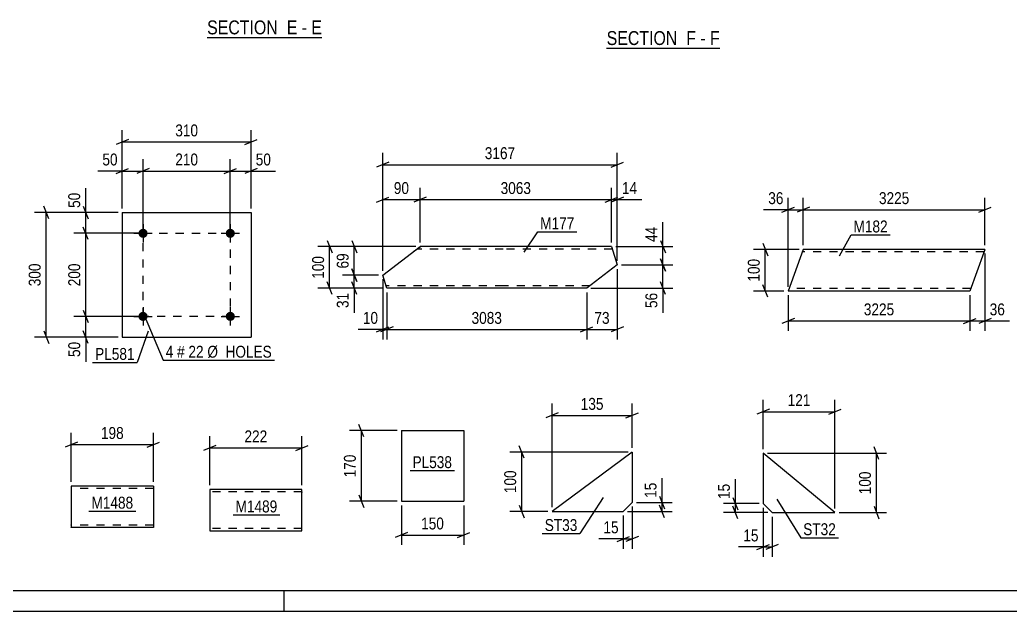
# Model space of a CAD drawing. Header units: millimetres. Extents: x 0 to 841, y 0 to 594.
# Drawn here: x 147.4 to 385.7, y 0 to 142.4 of the extents above; entities that cross this region are included whole.
import ezdxf

# ---------------------------------------------------------------- set-up
doc = ezdxf.new("R2010")
doc.units = ezdxf.units.MM
doc.linetypes.add('DXK_LINE_DOT2', pattern=[3.9198, 1.9599, -1.9599])
doc.styles.add('Arial Narrow', font='ARIALN.TTF', dxfattribs={"height": 0.2})

# ---------------------------------------------------------------- blocks, each defined once
blk = doc.blocks.new('Unknown-800831068-1133')
at = {"color": 5, "linetype": 'Continuous'}
for p, q in [((5, 5), (836, 5)), ((211, 0), (211, 5)), ((0, 0), (841, 0))]:
    blk.add_line(p, q, dxfattribs=at)
blk = doc.blocks.new('Unknown-800831068-15 - 12494')
at = {"color": 6, "linetype": 'Continuous'}
blk.add_line((192.47, 138.14), (220.12, 138.14), dxfattribs=at)
at = {"color": 0, "linetype": 'Continuous'}
blk.add_wipeout([(210.58, 138.89), (210.58, 142.39), (192.47, 142.39), (192.47, 138.89)], dxfattribs=at)
at = {"color": 7, "linetype": 'Continuous', "style": 'Arial Narrow'}
blk.add_text('SECTION ', height=3.34, dxfattribs=at).set_placement((192.47, 138.89))
at = {"color": 0, "linetype": 'Continuous'}
blk.add_wipeout([(214.19, 138.89), (214.19, 142.39), (211.63, 142.39), (211.63, 138.89)], dxfattribs=at)
at = {"color": 7, "linetype": 'Continuous', "style": 'Arial Narrow'}
blk.add_text('E', height=3.34, dxfattribs=at).set_placement((211.63, 138.89))
at = {"color": 0, "linetype": 'Continuous'}
blk.add_wipeout([(216.51, 138.89), (216.51, 142.39), (215.24, 142.39), (215.24, 138.89)], dxfattribs=at)
at = {"color": 7, "linetype": 'Continuous', "style": 'Arial Narrow'}
blk.add_text('-', height=3.34, dxfattribs=at).set_placement((215.24, 138.89))
at = {"color": 0, "linetype": 'Continuous'}
blk.add_wipeout([(220.12, 138.89), (220.12, 142.39), (217.56, 142.39), (217.56, 138.89)], dxfattribs=at)
at = {"color": 7, "linetype": 'Continuous', "style": 'Arial Narrow'}
blk.add_text('E', height=3.34, dxfattribs=at).set_placement((217.56, 138.89))
blk = doc.blocks.new('Unknown-800831068-17 - 2473')
at = {"color": 6, "linetype": 'Continuous'}
blk.add_line((288.63, 135.57), (315.85, 135.57), dxfattribs=at)
at = {"color": 0, "linetype": 'Continuous'}
blk.add_wipeout([(306.74, 136.32), (306.74, 139.82), (288.63, 139.82), (288.63, 136.32)], dxfattribs=at)
at = {"color": 7, "linetype": 'Continuous', "style": 'Arial Narrow'}
blk.add_text('SECTION ', height=3.34, dxfattribs=at).set_placement((288.63, 136.32))
at = {"color": 0, "linetype": 'Continuous'}
blk.add_wipeout([(310.13, 136.32), (310.13, 139.82), (307.79, 139.82), (307.79, 136.32)], dxfattribs=at)
at = {"color": 7, "linetype": 'Continuous', "style": 'Arial Narrow'}
blk.add_text('F', height=3.34, dxfattribs=at).set_placement((307.79, 136.32))
at = {"color": 0, "linetype": 'Continuous'}
blk.add_wipeout([(312.45, 136.32), (312.45, 139.82), (311.18, 139.82), (311.18, 136.32)], dxfattribs=at)
at = {"color": 7, "linetype": 'Continuous', "style": 'Arial Narrow'}
blk.add_text('-', height=3.34, dxfattribs=at).set_placement((311.18, 136.32))
at = {"color": 0, "linetype": 'Continuous'}
blk.add_wipeout([(315.85, 136.32), (315.85, 139.82), (313.5, 139.82), (313.5, 136.32)], dxfattribs=at)
at = {"color": 7, "linetype": 'Continuous', "style": 'Arial Narrow'}
blk.add_text('F', height=3.34, dxfattribs=at).set_placement((313.5, 136.32))
blk = doc.blocks.new('Part-800831068-2279 - 2265')
at = {"color": 2, "linetype": 'Continuous'}
for p, q in [((239.22, 43.48), (239.22, 26.48)), ((239.22, 43.48), (254.22, 43.48)), ((254.22, 43.48), (254.22, 26.48)), ((239.22, 26.48), (254.22, 26.48))]:
    blk.add_line(p, q, dxfattribs=at)
blk = doc.blocks.new('Part-800831068-1991 - 1975')
at = {"color": 2, "linetype": 'Continuous'}
for p, q in [((326.3, 38.04), (326.3, 25.9)), ((343.57, 23.75), (326.3, 38.04)), ((326.3, 25.9), (328.44, 23.75)), ((328.44, 23.75), (343.57, 23.75))]:
    blk.add_line(p, q, dxfattribs=at)
blk = doc.blocks.new('Part-800831068-1916 - 1900')
at = {"color": 2, "linetype": 'Continuous'}
for p, q in [((294.78, 38.31), (275.49, 24.02)), ((294.78, 38.31), (294.78, 26.17)), ((275.49, 24.02), (292.63, 24.02)), ((294.78, 26.17), (292.63, 24.02))]:
    blk.add_line(p, q, dxfattribs=at)
blk = doc.blocks.new('Part-800831068-4655 - 4649')
at = {"color": 2, "linetype": 'Continuous'}
for p, q in [((335.94, 87.09), (332.3, 77.09)), ((355.94, 87.09), (335.94, 87.09)), ((379.68, 87.09), (356.04, 87.09)), ((379.41, 86.35), (376.04, 77.09)), ((379.65, 87), (379.41, 86.35)), ((379.68, 87.09), (379.65, 87)), ((355.94, 77.09), (332.3, 77.09)), ((376.04, 77.09), (356.04, 77.09))]:
    blk.add_line(p, q, dxfattribs=at)
at = {"color": 7, "linetype": 'DXK_LINE_DOT2'}
for p, q in [((355.94, 86.49), (335.72, 86.49)), ((379.46, 86.49), (356.04, 86.49)), ((379.41, 86.35), (379.55, 86.74)), ((379.68, 87.09), (379.68, 87.09)), ((355.94, 77.69), (332.52, 77.69)), ((376.26, 77.69), (356.04, 77.69))]:
    blk.add_line(p, q, dxfattribs=at)
blk = doc.blocks.new('Part-800831068-4733 - 4727')
at = {"color": 2, "linetype": 'Continuous'}
for p, q in [((234.74, 80.92), (243.73, 87.77)), ((263.73, 87.77), (243.73, 87.77)), ((289.8, 87.77), (263.83, 87.77)), ((289.8, 87.77), (291.18, 83.37)), ((291.18, 83.37), (283.83, 77.77)), ((235.72, 77.77), (234.74, 80.92)), ((263.73, 77.77), (235.72, 77.77)), ((283.83, 77.77), (263.83, 77.77))]:
    blk.add_line(p, q, dxfattribs=at)
at = {"color": 7, "linetype": 'DXK_LINE_DOT2'}
for p, q in [((242.16, 86.57), (243.73, 87.77)), ((242.16, 86.57), (242.16, 86.57)), ((263.73, 87.17), (242.94, 87.17)), ((289.99, 87.17), (263.83, 87.17)), ((235.52, 78.42), (235.49, 78.51)), ((263.73, 78.37), (235.53, 78.37)), ((284.62, 78.37), (263.83, 78.37))]:
    blk.add_line(p, q, dxfattribs=at)
blk = doc.blocks.new('Part-800831068-9926 - 9925')
at = {"color": 2, "linetype": 'Continuous'}
for p, q in [((179.55, 30.12), (159.78, 30.12)), ((159.78, 30.12), (159.78, 20.22)), ((179.55, 30.12), (179.55, 20.12)), ((159.78, 20.12), (159.78, 20.22)), ((179.55, 20.12), (159.78, 20.12))]:
    blk.add_line(p, q, dxfattribs=at)
at = {"color": 7, "linetype": 'DXK_LINE_DOT2'}
for p, q in [((179.55, 29.52), (159.78, 29.52)), ((179.55, 30.03), (179.55, 30.12)), ((159.78, 20.72), (159.78, 20.77)), ((179.55, 20.72), (159.78, 20.72)), ((179.55, 20.72), (179.55, 20.77))]:
    blk.add_line(p, q, dxfattribs=at)
blk = doc.blocks.new('Part-800831068-9963 - 9962')
at = {"color": 2, "linetype": 'Continuous'}
for p, q in [((172.05, 95.98), (172.05, 65.98)), ((172.05, 95.98), (203.05, 95.98)), ((203.05, 95.98), (203.05, 65.98)), ((172.05, 65.98), (203.05, 65.98))]:
    blk.add_line(p, q, dxfattribs=at)
blk = doc.blocks.new('Bolt-800831068-9964 - 9962')
at = {"linetype": 'Continuous'}
for points in [[(178.15, 70.98, -1), (175.95, 70.98, -1)], [(199.15, 70.98, -1), (196.95, 70.98, -1)]]:
    blk.add_hatch(color=1, dxfattribs=at).paths.add_polyline_path(points)
at = {"color": 1, "linetype": 'Continuous'}
for p, q in [((177.05, 73.18), (177.05, 68.78)), ((198.05, 73.18), (198.05, 68.78)), ((174.85, 70.98), (179.25, 70.98)), ((195.85, 70.98), (200.25, 70.98))]:
    blk.add_line(p, q, dxfattribs=at)
blk = doc.blocks.new('Bolt-800831068-9965 - 9962')
at = {"linetype": 'Continuous'}
for points in [[(178.15, 90.98, -1), (175.95, 90.98, -1)], [(199.15, 90.98, -1), (196.95, 90.98, -1)]]:
    blk.add_hatch(color=1, dxfattribs=at).paths.add_polyline_path(points)
at = {"color": 1, "linetype": 'Continuous'}
for p, q in [((177.05, 93.18), (177.05, 88.78)), ((198.05, 93.18), (198.05, 88.78)), ((174.85, 90.98), (179.25, 90.98)), ((195.85, 90.98), (200.25, 90.98))]:
    blk.add_line(p, q, dxfattribs=at)
blk = doc.blocks.new('Part-800831068-10183 - 10182')
at = {"color": 2, "linetype": 'Continuous'}
for p, q in [((215.29, 29.31), (193.11, 29.31)), ((193.11, 29.31), (193.11, 19.4)), ((215.29, 20.51), (215.29, 29.31)), ((193.11, 19.4), (193.11, 19.31)), ((193.11, 19.31), (215.29, 19.31)), ((215.29, 19.31), (215.29, 20.51))]:
    blk.add_line(p, q, dxfattribs=at)
at = {"color": 7, "linetype": 'DXK_LINE_DOT2'}
for p, q in [((215.29, 28.71), (193.11, 28.71)), ((215.29, 28.71), (215.29, 28.66)), ((215.29, 28.66), (215.29, 28.71)), ((215.29, 28.57), (215.29, 28.66)), ((215.29, 28.66), (215.29, 28.57)), ((193.11, 19.91), (193.11, 19.95)), ((215.29, 19.91), (193.11, 19.91)), ((215.29, 19.95), (215.29, 20.28)), ((215.29, 19.91), (215.29, 19.95))]:
    blk.add_line(p, q, dxfattribs=at)
blk = doc.blocks.new('Rectangle-800831068-13158 - 9962')
at = {"color": 1, "linetype": 'DXK_LINE_DOT2'}
blk.add_lwpolyline([(177.05, 90.98), (198.05, 90.98), (198.05, 70.98), (177.05, 70.98), (177.05, 90.98)], close=True, dxfattribs=at)
blk = doc.blocks.new('StraightDimension-800831068-2281 - 2265')
at = {"color": 7, "linetype": 'Continuous'}
for p, q in [((238.22, 43.48), (226.76, 43.48)), ((230.21, 41.98), (229.01, 44.98)), ((229.61, 26.48), (229.61, 43.48)), ((238.22, 26.48), (226.76, 26.48)), ((229.01, 27.98), (230.21, 24.98))]:
    blk.add_line(p, q, dxfattribs=at)
at = {"color": 0}
blk.add_wipeout([(228.86, 38.32), (224.66, 38.32), (224.66, 31.63), (228.86, 31.63)], dxfattribs=at)
at = {"color": 3, "style": 'Arial Narrow'}
blk.add_text('170', height=2.863, rotation=90.0002, dxfattribs=at).set_placement((228.26, 32.23))
blk = doc.blocks.new('StraightDimension-800831068-2292 - 2265')
at = {"color": 7, "linetype": 'Continuous'}
for p, q in [((239.22, 25.48), (239.22, 15.94)), ((254.22, 25.48), (254.22, 15.94)), ((240.72, 18.94), (237.72, 17.74)), ((239.22, 18.34), (254.22, 18.34)), ((252.72, 17.74), (255.72, 18.94))]:
    blk.add_line(p, q, dxfattribs=at)
at = {"color": 0}
blk.add_wipeout([(250.06, 19.09), (250.06, 23.29), (243.38, 23.29), (243.38, 19.09)], dxfattribs=at)
at = {"color": 3, "style": 'Arial Narrow'}
blk.add_text('150', height=2.863, dxfattribs=at).set_placement((243.98, 19.69))
blk = doc.blocks.new('StraightDimension-800831068-1993 - 1975')
at = {"color": 7, "linetype": 'Continuous'}
for p, q in [((326.3, 24.9), (326.3, 13.06)), ((328.44, 22.75), (328.44, 13.06)), ((324.8, 14.86), (327.8, 16.06)), ((326.3, 15.46), (328.44, 15.46)), ((329.94, 16.06), (326.94, 14.86))]:
    blk.add_line(p, q, dxfattribs=at)
at = {"color": 0}
blk.add_wipeout([(325.77, 16.21), (325.77, 20.41), (320.92, 20.41), (320.92, 16.21)], dxfattribs=at)
at = {"color": 7, "linetype": 'Continuous'}
blk.add_line((326.3, 15.46), (320.39, 15.46), dxfattribs=at)
blk.add_line((326.3, 15.46), (320.39, 15.46), dxfattribs=at)
at = {"color": 3, "style": 'Arial Narrow'}
blk.add_text('15', height=2.863, dxfattribs=at).set_placement((321.52, 16.81))
blk = doc.blocks.new('StraightDimension-800831068-2015 - 1975')
at = {"color": 7, "linetype": 'Continuous'}
for p, q in [((319.02, 27.4), (320.22, 24.4)), ((325.3, 25.9), (316.77, 25.9)), ((320.22, 22.25), (319.02, 25.25)), ((319.62, 23.75), (319.62, 25.9)), ((327.44, 23.75), (316.77, 23.75))]:
    blk.add_line(p, q, dxfattribs=at)
at = {"color": 0}
blk.add_wipeout([(318.87, 31.28), (314.67, 31.28), (314.67, 26.42), (318.87, 26.42)], dxfattribs=at)
at = {"color": 7, "linetype": 'Continuous'}
blk.add_line((319.62, 25.9), (319.62, 31.8), dxfattribs=at)
blk.add_line((319.62, 25.9), (319.62, 31.8), dxfattribs=at)
at = {"color": 3, "style": 'Arial Narrow'}
blk.add_text('15', height=2.863, rotation=90.0002, dxfattribs=at).set_placement((318.27, 27.02))
blk = doc.blocks.new('StraightDimension-800831068-2005 - 1975')
at = {"color": 7, "linetype": 'Continuous'}
for p, q in [((326.3, 39.04), (326.3, 50.89)), ((343.57, 24.75), (343.57, 50.89)), ((327.8, 48.64), (324.8, 47.44)), ((326.3, 48.04), (343.57, 48.04)), ((342.07, 47.44), (345.07, 48.64))]:
    blk.add_line(p, q, dxfattribs=at)
at = {"color": 0}
blk.add_wipeout([(338.27, 48.79), (338.27, 52.99), (331.59, 52.99), (331.59, 48.79)], dxfattribs=at)
at = {"color": 3, "style": 'Arial Narrow'}
blk.add_text('121', height=2.863, dxfattribs=at).set_placement((332.19, 49.39))
blk = doc.blocks.new('StraightDimension-800831068-2026 - 1975')
at = {"color": 7, "linetype": 'Continuous'}
for p, q in [((354.17, 36.54), (352.97, 39.54)), ((327.3, 38.04), (355.97, 38.04)), ((353.57, 23.75), (353.57, 38.04)), ((352.97, 25.25), (354.17, 22.25)), ((344.57, 23.75), (355.97, 23.75))]:
    blk.add_line(p, q, dxfattribs=at)
at = {"color": 0}
blk.add_wipeout([(352.82, 34.24), (348.62, 34.24), (348.62, 27.55), (352.82, 27.55)], dxfattribs=at)
at = {"color": 3, "style": 'Arial Narrow'}
blk.add_text('100', height=2.863, rotation=90.0002, dxfattribs=at).set_placement((352.22, 28.15))
blk = doc.blocks.new('StraightDimension-800831068-1918 - 1900')
at = {"color": 7, "linetype": 'Continuous'}
for p, q in [((301.37, 27.67), (302.57, 24.67)), ((293.63, 24.02), (304.37, 24.02)), ((295.78, 26.17), (304.37, 26.17)), ((302.57, 22.52), (301.37, 25.52)), ((301.97, 24.02), (301.97, 26.17))]:
    blk.add_line(p, q, dxfattribs=at)
at = {"color": 0}
blk.add_wipeout([(301.22, 31.55), (297.02, 31.55), (297.02, 26.69), (301.22, 26.69)], dxfattribs=at)
at = {"color": 7, "linetype": 'Continuous'}
blk.add_line((301.97, 26.17), (301.97, 32.07), dxfattribs=at)
blk.add_line((301.97, 26.17), (301.97, 32.07), dxfattribs=at)
at = {"color": 3, "style": 'Arial Narrow'}
blk.add_text('15', height=2.863, rotation=90.0002, dxfattribs=at).set_placement((300.62, 27.29))
blk = doc.blocks.new('StraightDimension-800831068-1957 - 1900')
at = {"color": 7, "linetype": 'Continuous'}
for p, q in [((294.78, 25.17), (294.78, 15.01)), ((292.63, 23.02), (292.63, 15.01)), ((291.13, 16.81), (294.13, 18.01)), ((292.63, 17.41), (294.78, 17.41)), ((296.28, 18.01), (293.28, 16.81))]:
    blk.add_line(p, q, dxfattribs=at)
at = {"color": 0}
blk.add_wipeout([(292.11, 18.16), (292.11, 22.36), (287.25, 22.36), (287.25, 18.16)], dxfattribs=at)
at = {"color": 7, "linetype": 'Continuous'}
blk.add_line((292.63, 17.41), (286.73, 17.41), dxfattribs=at)
blk.add_line((292.63, 17.41), (286.73, 17.41), dxfattribs=at)
at = {"color": 3, "style": 'Arial Narrow'}
blk.add_text('15', height=2.863, dxfattribs=at).set_placement((287.85, 18.76))
blk = doc.blocks.new('StraightDimension-800831068-1933 - 1900')
at = {"color": 7, "linetype": 'Continuous'}
for p, q in [((293.78, 38.31), (265.35, 38.31)), ((268.8, 36.81), (267.6, 39.81)), ((268.2, 24.02), (268.2, 38.31)), ((274.49, 24.02), (265.35, 24.02)), ((267.6, 25.52), (268.8, 22.52))]:
    blk.add_line(p, q, dxfattribs=at)
at = {"color": 0}
blk.add_wipeout([(267.45, 34.51), (263.25, 34.51), (263.25, 27.82), (267.45, 27.82)], dxfattribs=at)
at = {"color": 3, "style": 'Arial Narrow'}
blk.add_text('100', height=2.863, rotation=90.0002, dxfattribs=at).set_placement((266.85, 28.42))
blk = doc.blocks.new('StraightDimension-800831068-1945 - 1900')
at = {"color": 7, "linetype": 'Continuous'}
for p, q in [((276.99, 47.73), (273.99, 46.53)), ((275.49, 25.02), (275.49, 49.98)), ((293.28, 46.53), (296.28, 47.73)), ((294.78, 39.31), (294.78, 49.98)), ((275.49, 47.13), (294.78, 47.13))]:
    blk.add_line(p, q, dxfattribs=at)
at = {"color": 0}
blk.add_wipeout([(288.47, 47.88), (288.47, 52.08), (281.79, 52.08), (281.79, 47.88)], dxfattribs=at)
at = {"color": 3, "style": 'Arial Narrow'}
blk.add_text('135', height=2.863, dxfattribs=at).set_placement((282.39, 48.48))
blk = doc.blocks.new('StraightDimension-800831068-4710 - 4649')
at = {"color": 7, "linetype": 'Continuous'}
for p, q in [((379.68, 86.09), (379.68, 67.49)), ((376.04, 76.09), (376.04, 67.49)), ((374.54, 69.29), (377.54, 70.49)), ((376.04, 69.89), (379.68, 69.89)), ((381.18, 70.49), (378.18, 69.29))]:
    blk.add_line(p, q, dxfattribs=at)
at = {"color": 0}
blk.add_wipeout([(385.06, 70.64), (385.06, 74.84), (380.21, 74.84), (380.21, 70.64)], dxfattribs=at)
at = {"color": 7, "linetype": 'Continuous'}
blk.add_line((379.68, 69.89), (385.59, 69.89), dxfattribs=at)
blk.add_line((379.68, 69.89), (385.59, 69.89), dxfattribs=at)
at = {"color": 3, "style": 'Arial Narrow'}
blk.add_text('36', height=2.863, dxfattribs=at).set_placement((380.81, 71.24))
blk = doc.blocks.new('StraightDimension-800831068-4698 - 4649')
at = {"color": 7, "linetype": 'Continuous'}
for p, q in [((332.3, 76.09), (332.3, 67.49)), ((376.04, 76.09), (376.04, 67.49)), ((333.8, 70.49), (330.8, 69.29)), ((332.3, 69.89), (376.04, 69.89)), ((374.54, 69.29), (377.54, 70.49))]:
    blk.add_line(p, q, dxfattribs=at)
at = {"color": 0}
blk.add_wipeout([(358.43, 70.64), (358.43, 74.84), (349.92, 74.84), (349.92, 70.64)], dxfattribs=at)
at = {"color": 3, "style": 'Arial Narrow'}
blk.add_text('3225', height=2.863, dxfattribs=at).set_placement((350.52, 71.24))
blk = doc.blocks.new('StraightDimension-800831068-4658 - 4649')
at = {"color": 7, "linetype": 'Continuous'}
for p, q in [((326.21, 88.59), (327.41, 85.59)), ((334.94, 87.09), (323.96, 87.09)), ((326.81, 77.09), (326.81, 87.09)), ((331.3, 77.09), (323.96, 77.09)), ((327.41, 75.59), (326.21, 78.59))]:
    blk.add_line(p, q, dxfattribs=at)
at = {"color": 0}
blk.add_wipeout([(326.06, 85.43), (321.86, 85.43), (321.86, 78.75), (326.06, 78.75)], dxfattribs=at)
at = {"color": 3, "style": 'Arial Narrow'}
blk.add_text('100', height=2.863, rotation=90.0002, dxfattribs=at).set_placement((325.46, 79.35))
blk = doc.blocks.new('StraightDimension-800831068-4673 - 4649')
at = {"color": 7, "linetype": 'Continuous'}
for p, q in [((335.94, 88.09), (335.94, 99.52)), ((379.68, 88.09), (379.68, 99.52)), ((337.44, 97.27), (334.44, 96.07)), ((335.94, 96.67), (379.68, 96.67)), ((378.18, 96.07), (381.18, 97.27))]:
    blk.add_line(p, q, dxfattribs=at)
at = {"color": 0}
blk.add_wipeout([(362.07, 97.42), (362.07, 101.62), (353.56, 101.62), (353.56, 97.42)], dxfattribs=at)
at = {"color": 3, "style": 'Arial Narrow'}
blk.add_text('3225', height=2.863, dxfattribs=at).set_placement((354.16, 98.02))
blk = doc.blocks.new('StraightDimension-800831068-4685 - 4649')
at = {"color": 7, "linetype": 'Continuous'}
for p, q in [((332.3, 78.09), (332.3, 99.52)), ((335.94, 88.09), (335.94, 99.52)), ((330.8, 96.07), (333.8, 97.27)), ((332.3, 96.67), (335.94, 96.67)), ((337.44, 97.27), (334.44, 96.07))]:
    blk.add_line(p, q, dxfattribs=at)
at = {"color": 0}
blk.add_wipeout([(331.78, 97.42), (331.78, 101.62), (326.92, 101.62), (326.92, 97.42)], dxfattribs=at)
at = {"color": 7, "linetype": 'Continuous'}
blk.add_line((332.3, 96.67), (326.4, 96.67), dxfattribs=at)
blk.add_line((332.3, 96.67), (326.4, 96.67), dxfattribs=at)
at = {"color": 3, "style": 'Arial Narrow'}
blk.add_text('36', height=2.863, dxfattribs=at).set_placement((327.52, 98.02))
blk = doc.blocks.new('StraightDimension-800831068-4842 - 4727')
at = {"color": 7, "linetype": 'Continuous'}
for p, q in [((227.28, 82.42), (228.48, 79.42)), ((233.74, 80.92), (225.03, 80.92)), ((228.48, 76.27), (227.28, 79.27)), ((227.88, 77.77), (227.88, 80.92)), ((234.72, 77.77), (225.03, 77.77))]:
    blk.add_line(p, q, dxfattribs=at)
at = {"color": 0}
blk.add_wipeout([(227.13, 77.25), (222.93, 77.25), (222.93, 72.39), (227.13, 72.39)], dxfattribs=at)
at = {"color": 7, "linetype": 'Continuous'}
blk.add_line((227.88, 77.77), (227.88, 71.86), dxfattribs=at)
blk.add_line((227.88, 77.77), (227.88, 71.86), dxfattribs=at)
at = {"color": 3, "style": 'Arial Narrow'}
blk.add_text('31', height=2.863, rotation=90.0002, dxfattribs=at).set_placement((226.53, 72.99))
blk = doc.blocks.new('StraightDimension-800831068-4818 - 4727')
at = {"color": 7, "linetype": 'Continuous'}
for p, q in [((227.28, 89.27), (228.48, 86.27)), ((242.73, 87.77), (225.03, 87.77)), ((227.88, 80.92), (227.88, 87.77)), ((228.48, 79.42), (227.28, 82.42)), ((233.74, 80.92), (225.03, 80.92))]:
    blk.add_line(p, q, dxfattribs=at)
at = {"color": 0}
blk.add_wipeout([(227.13, 86.77), (222.93, 86.77), (222.93, 81.91), (227.13, 81.91)], dxfattribs=at)
at = {"color": 3, "style": 'Arial Narrow'}
blk.add_text('69', height=2.863, rotation=90.0002, dxfattribs=at).set_placement((226.53, 82.51))
blk = doc.blocks.new('StraightDimension-800831068-4793 - 4727')
at = {"color": 7, "linetype": 'Continuous'}
for p, q in [((301.57, 89.27), (302.77, 86.27)), ((290.8, 87.77), (304.57, 87.77)), ((302.17, 83.37), (302.17, 87.77)), ((302.77, 81.87), (301.57, 84.87)), ((292.18, 83.37), (304.57, 83.37))]:
    blk.add_line(p, q, dxfattribs=at)
at = {"color": 0}
blk.add_wipeout([(301.42, 93.15), (297.22, 93.15), (297.22, 88.3), (301.42, 88.3)], dxfattribs=at)
at = {"color": 7, "linetype": 'Continuous'}
blk.add_line((302.17, 87.77), (302.17, 93.68), dxfattribs=at)
blk.add_line((302.17, 87.77), (302.17, 93.68), dxfattribs=at)
at = {"color": 3, "style": 'Arial Narrow'}
blk.add_text('44', height=2.863, rotation=90.0002, dxfattribs=at).set_placement((300.82, 88.9))
blk = doc.blocks.new('StraightDimension-800831068-4769 - 4727')
at = {"color": 7, "linetype": 'Continuous'}
for p, q in [((301.57, 84.87), (302.77, 81.87)), ((292.18, 83.37), (304.57, 83.37)), ((302.17, 77.77), (302.17, 83.37)), ((302.77, 76.27), (301.57, 79.27)), ((284.83, 77.77), (304.57, 77.77))]:
    blk.add_line(p, q, dxfattribs=at)
at = {"color": 0}
blk.add_wipeout([(301.42, 77.25), (297.22, 77.25), (297.22, 72.39), (301.42, 72.39)], dxfattribs=at)
at = {"color": 7, "linetype": 'Continuous'}
blk.add_line((302.17, 77.77), (302.17, 71.86), dxfattribs=at)
blk.add_line((302.17, 77.77), (302.17, 71.86), dxfattribs=at)
at = {"color": 3, "style": 'Arial Narrow'}
blk.add_text('56', height=2.863, rotation=90.0002, dxfattribs=at).set_placement((300.82, 72.99))
blk = doc.blocks.new('StraightDimension-800831068-4943 - 4727')
at = {"color": 7, "linetype": 'Continuous'}
for p, q in [((235.72, 76.77), (235.72, 65.43)), ((283.83, 76.77), (283.83, 65.43)), ((237.22, 68.43), (234.22, 67.23)), ((235.72, 67.83), (283.83, 67.83)), ((282.33, 67.23), (285.33, 68.43))]:
    blk.add_line(p, q, dxfattribs=at)
at = {"color": 0}
blk.add_wipeout([(264.03, 68.58), (264.03, 72.78), (255.52, 72.78), (255.52, 68.58)], dxfattribs=at)
at = {"color": 3, "style": 'Arial Narrow'}
blk.add_text('3083', height=2.863, dxfattribs=at).set_placement((256.12, 69.18))
blk = doc.blocks.new('StraightDimension-800831068-4736 - 4727')
at = {"color": 7, "linetype": 'Continuous'}
for p, q in [((221.36, 89.27), (222.56, 86.27)), ((242.73, 87.77), (219.11, 87.77)), ((221.96, 77.77), (221.96, 87.77)), ((222.56, 76.27), (221.36, 79.27)), ((234.72, 77.77), (219.11, 77.77))]:
    blk.add_line(p, q, dxfattribs=at)
at = {"color": 0}
blk.add_wipeout([(221.21, 86.11), (217.01, 86.11), (217.01, 79.43), (221.21, 79.43)], dxfattribs=at)
at = {"color": 3, "style": 'Arial Narrow'}
blk.add_text('100', height=2.863, rotation=90.0002, dxfattribs=at).set_placement((220.61, 80.03))
blk = doc.blocks.new('StraightDimension-800831068-4867 - 4727')
at = {"color": 7, "linetype": 'Continuous'}
for p, q in [((234.74, 81.92), (234.74, 101.95)), ((243.73, 88.77), (243.73, 101.95)), ((233.24, 98.5), (236.24, 99.7)), ((234.74, 99.1), (243.73, 99.1)), ((245.23, 99.7), (242.23, 98.5))]:
    blk.add_line(p, q, dxfattribs=at)
at = {"color": 0}
blk.add_wipeout([(241.66, 99.85), (241.66, 104.05), (236.81, 104.05), (236.81, 99.85)], dxfattribs=at)
at = {"color": 3, "style": 'Arial Narrow'}
blk.add_text('90', height=2.863, dxfattribs=at).set_placement((237.41, 100.45))
blk = doc.blocks.new('StraightDimension-800831068-4884 - 4727')
at = {"color": 7, "linetype": 'Continuous'}
for p, q in [((243.73, 88.77), (243.73, 101.95)), ((289.8, 88.77), (289.8, 101.95)), ((245.23, 99.7), (242.23, 98.5)), ((243.73, 99.1), (289.8, 99.1)), ((288.3, 98.5), (291.3, 99.7))]:
    blk.add_line(p, q, dxfattribs=at)
at = {"color": 0}
blk.add_wipeout([(271.02, 99.85), (271.02, 104.05), (262.51, 104.05), (262.51, 99.85)], dxfattribs=at)
at = {"color": 3, "style": 'Arial Narrow'}
blk.add_text('3063', height=2.863, dxfattribs=at).set_placement((263.11, 100.45))
blk = doc.blocks.new('StraightDimension-800831068-4908 - 4727')
at = {"color": 7, "linetype": 'Continuous'}
for p, q in [((289.8, 88.77), (289.8, 101.95)), ((291.18, 84.37), (291.18, 101.95)), ((288.3, 98.5), (291.3, 99.7)), ((292.68, 99.7), (289.68, 98.5)), ((289.8, 99.1), (291.18, 99.1))]:
    blk.add_line(p, q, dxfattribs=at)
at = {"color": 0}
blk.add_wipeout([(296.56, 99.85), (296.56, 104.05), (291.7, 104.05), (291.7, 99.85)], dxfattribs=at)
at = {"color": 7, "linetype": 'Continuous'}
blk.add_line((291.18, 99.1), (297.08, 99.1), dxfattribs=at)
blk.add_line((291.18, 99.1), (297.08, 99.1), dxfattribs=at)
at = {"color": 3, "style": 'Arial Narrow'}
blk.add_text('14', height=2.863, dxfattribs=at).set_placement((292.3, 100.45))
blk = doc.blocks.new('StraightDimension-800831068-4926 - 4727')
at = {"color": 7, "linetype": 'Continuous'}
for p, q in [((234.74, 79.92), (234.74, 65.43)), ((235.72, 76.77), (235.72, 65.43)), ((233.24, 67.23), (236.24, 68.43)), ((237.22, 68.43), (234.22, 67.23)), ((234.74, 67.83), (235.72, 67.83))]:
    blk.add_line(p, q, dxfattribs=at)
at = {"color": 0}
blk.add_wipeout([(234.21, 68.58), (234.21, 72.78), (229.36, 72.78), (229.36, 68.58)], dxfattribs=at)
at = {"color": 7, "linetype": 'Continuous'}
blk.add_line((234.74, 67.83), (228.83, 67.83), dxfattribs=at)
blk.add_line((234.74, 67.83), (228.83, 67.83), dxfattribs=at)
at = {"color": 3, "style": 'Arial Narrow'}
blk.add_text('10', height=2.863, dxfattribs=at).set_placement((229.96, 69.18))
blk = doc.blocks.new('StraightDimension-800831068-4967 - 4727')
at = {"color": 7, "linetype": 'Continuous'}
for p, q in [((291.18, 82.37), (291.18, 65.43)), ((283.83, 76.77), (283.83, 65.43)), ((282.33, 67.23), (285.33, 68.43)), ((283.83, 67.83), (291.18, 67.83)), ((292.68, 68.43), (289.68, 67.23))]:
    blk.add_line(p, q, dxfattribs=at)
at = {"color": 0}
blk.add_wipeout([(289.93, 68.58), (289.93, 72.78), (285.08, 72.78), (285.08, 68.58)], dxfattribs=at)
at = {"color": 3, "style": 'Arial Narrow'}
blk.add_text('73', height=2.863, dxfattribs=at).set_placement((285.68, 69.18))
blk = doc.blocks.new('StraightDimension-800831068-4985 - 4727')
at = {"color": 7, "linetype": 'Continuous'}
for p, q in [((234.74, 81.92), (234.74, 110.35)), ((291.18, 84.37), (291.18, 110.35)), ((236.24, 108.1), (233.24, 106.9)), ((234.74, 107.5), (291.18, 107.5)), ((289.68, 106.9), (292.68, 108.1))]:
    blk.add_line(p, q, dxfattribs=at)
at = {"color": 0}
blk.add_wipeout([(267.21, 108.25), (267.21, 112.45), (258.7, 112.45), (258.7, 108.25)], dxfattribs=at)
at = {"color": 3, "style": 'Arial Narrow'}
blk.add_text('3167', height=2.863, dxfattribs=at).set_placement((259.3, 108.85))
blk = doc.blocks.new('StraightDimension-800831068-9928 - 9925')
at = {"color": 7, "linetype": 'Continuous'}
for p, q in [((159.78, 31.12), (159.78, 42.97)), ((179.55, 31.12), (179.55, 42.97)), ((161.28, 40.72), (158.28, 39.52)), ((178.05, 39.52), (181.05, 40.72)), ((159.78, 40.12), (179.55, 40.12))]:
    blk.add_line(p, q, dxfattribs=at)
at = {"color": 0}
blk.add_wipeout([(173.01, 40.87), (173.01, 45.07), (166.32, 45.07), (166.32, 40.87)], dxfattribs=at)
at = {"color": 3, "style": 'Arial Narrow'}
blk.add_text('198', height=2.863, dxfattribs=at).set_placement((166.92, 41.47))
blk = doc.blocks.new('StraightDimension-800831068-9968 - 9962')
at = {"color": 7, "linetype": 'Continuous'}
for p, q in [((176.05, 90.98), (160.42, 90.98)), ((163.87, 89.48), (162.67, 92.48)), ((163.27, 70.98), (163.27, 90.98)), ((162.67, 72.48), (163.87, 69.48)), ((176.05, 70.98), (160.42, 70.98))]:
    blk.add_line(p, q, dxfattribs=at)
at = {"color": 0}
blk.add_wipeout([(162.52, 84.32), (158.32, 84.32), (158.32, 77.64), (162.52, 77.64)], dxfattribs=at)
at = {"color": 3, "style": 'Arial Narrow'}
blk.add_text('200', height=2.863, rotation=90.0002, dxfattribs=at).set_placement((161.92, 78.24))
blk = doc.blocks.new('StraightDimension-800831068-9967 - 9962')
at = {"color": 7, "linetype": 'Continuous'}
for p, q in [((171.05, 95.98), (160.42, 95.98)), ((162.67, 97.48), (163.87, 94.48)), ((163.27, 90.98), (163.27, 95.98)), ((176.05, 90.98), (160.42, 90.98)), ((163.87, 89.48), (162.67, 92.48))]:
    blk.add_line(p, q, dxfattribs=at)
at = {"color": 0}
blk.add_wipeout([(162.52, 101.36), (158.32, 101.36), (158.32, 96.5), (162.52, 96.5)], dxfattribs=at)
at = {"color": 7, "linetype": 'Continuous'}
blk.add_line((163.27, 95.98), (163.27, 101.88), dxfattribs=at)
blk.add_line((163.27, 95.98), (163.27, 101.88), dxfattribs=at)
at = {"color": 3, "style": 'Arial Narrow'}
blk.add_text('50', height=2.863, rotation=90.0002, dxfattribs=at).set_placement((161.92, 97.1))
blk = doc.blocks.new('StraightDimension-800831068-9969 - 9962')
at = {"color": 7, "linetype": 'Continuous'}
for p, q in [((162.67, 72.48), (163.87, 69.48)), ((176.05, 70.98), (160.42, 70.98)), ((163.27, 65.98), (163.27, 70.98)), ((163.87, 64.48), (162.67, 67.48)), ((171.05, 65.98), (160.42, 65.98))]:
    blk.add_line(p, q, dxfattribs=at)
at = {"color": 0}
blk.add_wipeout([(162.52, 65.45), (158.32, 65.45), (158.32, 60.6), (162.52, 60.6)], dxfattribs=at)
at = {"color": 7, "linetype": 'Continuous'}
blk.add_line((163.27, 65.98), (163.27, 60.07), dxfattribs=at)
blk.add_line((163.27, 65.98), (163.27, 60.07), dxfattribs=at)
at = {"color": 3, "style": 'Arial Narrow'}
blk.add_text('50', height=2.863, rotation=90.0002, dxfattribs=at).set_placement((161.92, 61.2))
blk = doc.blocks.new('StraightDimension-800831068-9979 - 9962')
at = {"color": 7, "linetype": 'Continuous'}
for p, q in [((171.05, 95.98), (150.9, 95.98)), ((154.35, 94.48), (153.15, 97.48)), ((153.75, 65.98), (153.75, 95.98)), ((153.15, 67.48), (154.35, 64.48)), ((171.05, 65.98), (150.9, 65.98))]:
    blk.add_line(p, q, dxfattribs=at)
at = {"color": 0}
blk.add_wipeout([(153, 84.32), (148.8, 84.32), (148.8, 77.64), (153, 77.64)], dxfattribs=at)
at = {"color": 3, "style": 'Arial Narrow'}
blk.add_text('300', height=2.863, rotation=90.0002, dxfattribs=at).set_placement((152.4, 78.24))
blk = doc.blocks.new('StraightDimension-800831068-9999 - 9962')
at = {"color": 7, "linetype": 'Continuous'}
for p, q in [((172.05, 96.98), (172.05, 115.83)), ((203.05, 96.98), (203.05, 115.83)), ((173.55, 113.58), (170.55, 112.38)), ((172.05, 112.98), (203.05, 112.98)), ((201.55, 112.38), (204.55, 113.58))]:
    blk.add_line(p, q, dxfattribs=at)
at = {"color": 0}
blk.add_wipeout([(190.89, 113.73), (190.89, 117.93), (184.21, 117.93), (184.21, 113.73)], dxfattribs=at)
at = {"color": 3, "style": 'Arial Narrow'}
blk.add_text('310', height=2.863, dxfattribs=at).set_placement((184.81, 114.33))
blk = doc.blocks.new('StraightDimension-800831068-13116 - 9962')
at = {"color": 7, "linetype": 'Continuous'}
for p, q in [((198.05, 91.98), (198.05, 108.83)), ((203.05, 96.98), (203.05, 108.83)), ((196.55, 105.38), (199.55, 106.58)), ((198.05, 105.98), (203.05, 105.98)), ((204.55, 106.58), (201.55, 105.38))]:
    blk.add_line(p, q, dxfattribs=at)
at = {"color": 0}
blk.add_wipeout([(208.43, 106.73), (208.43, 110.93), (203.57, 110.93), (203.57, 106.73)], dxfattribs=at)
at = {"color": 7, "linetype": 'Continuous'}
blk.add_line((203.05, 105.98), (208.95, 105.98), dxfattribs=at)
blk.add_line((203.05, 105.98), (208.95, 105.98), dxfattribs=at)
at = {"color": 3, "style": 'Arial Narrow'}
blk.add_text('50', height=2.863, dxfattribs=at).set_placement((204.17, 107.33))
blk = doc.blocks.new('StraightDimension-800831068-13117 - 9962')
at = {"color": 7, "linetype": 'Continuous'}
for p, q in [((177.05, 91.98), (177.05, 108.83)), ((198.05, 91.98), (198.05, 108.83)), ((178.55, 106.58), (175.55, 105.38)), ((177.05, 105.98), (198.05, 105.98)), ((196.55, 105.38), (199.55, 106.58))]:
    blk.add_line(p, q, dxfattribs=at)
at = {"color": 0}
blk.add_wipeout([(190.89, 106.73), (190.89, 110.93), (184.21, 110.93), (184.21, 106.73)], dxfattribs=at)
at = {"color": 3, "style": 'Arial Narrow'}
blk.add_text('210', height=2.863, dxfattribs=at).set_placement((184.81, 107.33))
blk = doc.blocks.new('StraightDimension-800831068-13118 - 9962')
at = {"color": 7, "linetype": 'Continuous'}
for p, q in [((172.05, 96.98), (172.05, 108.83)), ((177.05, 91.98), (177.05, 108.83)), ((170.55, 105.38), (173.55, 106.58)), ((172.05, 105.98), (177.05, 105.98)), ((178.55, 106.58), (175.55, 105.38))]:
    blk.add_line(p, q, dxfattribs=at)
at = {"color": 0}
blk.add_wipeout([(171.52, 106.73), (171.52, 110.93), (166.67, 110.93), (166.67, 106.73)], dxfattribs=at)
at = {"color": 7, "linetype": 'Continuous'}
blk.add_line((172.05, 105.98), (166.14, 105.98), dxfattribs=at)
blk.add_line((172.05, 105.98), (166.14, 105.98), dxfattribs=at)
at = {"color": 3, "style": 'Arial Narrow'}
blk.add_text('50', height=2.863, dxfattribs=at).set_placement((167.27, 107.33))
blk = doc.blocks.new('StraightDimension-800831068-10185 - 10182')
at = {"color": 7, "linetype": 'Continuous'}
for p, q in [((193.11, 30.31), (193.11, 42.16)), ((215.29, 30.31), (215.29, 42.16)), ((194.61, 39.91), (191.61, 38.71)), ((193.11, 39.31), (215.29, 39.31)), ((213.79, 38.71), (216.79, 39.91))]:
    blk.add_line(p, q, dxfattribs=at)
at = {"color": 0}
blk.add_wipeout([(207.54, 40.06), (207.54, 44.26), (200.86, 44.26), (200.86, 40.06)], dxfattribs=at)
at = {"color": 3, "style": 'Arial Narrow'}
blk.add_text('222', height=2.863, dxfattribs=at).set_placement((201.46, 40.66))
blk = doc.blocks.new('Mark-800831068-2277 - 2265')
at = {"color": 0}
blk.add_wipeout([(251.41, 34.45), (251.41, 37.45), (241.91, 37.45), (241.91, 34.45)], dxfattribs=at)
blk.add_wipeout([(251.41, 34.45), (251.41, 37.45), (241.91, 37.45), (241.91, 34.45)], dxfattribs=at)
at = {"color": 30, "linetype": 'Continuous'}
blk.add_line((241.31, 33.85), (252.01, 33.85), dxfattribs=at)
at = {"color": 3, "style": 'Arial Narrow'}
blk.add_text('PL538', height=2.863, dxfattribs=at).set_placement((241.91, 34.45))
blk = doc.blocks.new('Mark-800831068-1987 - 1975')
at = {"color": 0}
blk.add_wipeout([(343.79, 18.3), (343.79, 21.3), (335.93, 21.3), (335.93, 18.3)], dxfattribs=at)
blk.add_wipeout([(343.79, 18.3), (343.79, 21.3), (335.93, 21.3), (335.93, 18.3)], dxfattribs=at)
at = {"color": 30, "linetype": 'Continuous'}
for p, q in [((329.57, 26.98), (335.33, 17.7)), ((335.33, 17.7), (344.39, 17.7))]:
    blk.add_line(p, q, dxfattribs=at)
at = {"color": 3, "style": 'Arial Narrow'}
blk.add_text('ST32', height=2.863, dxfattribs=at).set_placement((335.93, 18.3))
blk = doc.blocks.new('Mark-800831068-1912 - 1900')
at = {"color": 0}
blk.add_wipeout([(281.58, 19.31), (281.58, 22.31), (273.73, 22.31), (273.73, 19.31)], dxfattribs=at)
blk.add_wipeout([(281.58, 19.31), (281.58, 22.31), (273.73, 22.31), (273.73, 19.31)], dxfattribs=at)
at = {"color": 30, "linetype": 'Continuous'}
for p in [(287.81, 27.37), (273.13, 18.71)]:
    blk.add_line(p, (282.18, 18.71), dxfattribs=at)
at = {"color": 3, "style": 'Arial Narrow'}
blk.add_text('ST33', height=2.863, dxfattribs=at).set_placement((273.73, 19.31))
blk = doc.blocks.new('Mark-800831068-4651 - 4649')
at = {"color": 0}
blk.add_wipeout([(356.27, 91.2), (356.27, 94.2), (348.04, 94.2), (348.04, 91.2)], dxfattribs=at)
blk.add_wipeout([(356.27, 91.2), (356.27, 94.2), (348.04, 94.2), (348.04, 91.2)], dxfattribs=at)
at = {"color": 30, "linetype": 'Continuous'}
for p, q in [((344.7, 85.6), (347.44, 90.6)), ((347.44, 90.6), (356.87, 90.6))]:
    blk.add_line(p, q, dxfattribs=at)
at = {"color": 3, "style": 'Arial Narrow'}
blk.add_text('M182', height=2.863, dxfattribs=at).set_placement((348.04, 91.2))
blk = doc.blocks.new('Mark-800831068-4729 - 4727')
at = {"color": 0}
blk.add_wipeout([(280.86, 91.96), (280.86, 94.96), (272.64, 94.96), (272.64, 91.96)], dxfattribs=at)
blk.add_wipeout([(280.86, 91.96), (280.86, 94.96), (272.64, 94.96), (272.64, 91.96)], dxfattribs=at)
at = {"color": 30, "linetype": 'Continuous'}
for p, q in [((268.81, 86.44), (272.04, 91.36)), ((272.04, 91.36), (281.46, 91.36))]:
    blk.add_line(p, q, dxfattribs=at)
at = {"color": 3, "style": 'Arial Narrow'}
blk.add_text('M177', height=2.863, dxfattribs=at).set_placement((272.64, 91.96))
blk = doc.blocks.new('Mark-800831068-9931 - 9925')
at = {"color": 0}
blk.add_wipeout([(174.69, 24.69), (174.69, 27.69), (164.64, 27.69), (164.64, 24.69)], dxfattribs=at)
blk.add_wipeout([(174.69, 24.69), (174.69, 27.69), (164.64, 27.69), (164.64, 24.69)], dxfattribs=at)
at = {"color": 30, "linetype": 'Continuous'}
blk.add_line((164.04, 24.09), (175.29, 24.09), dxfattribs=at)
at = {"color": 3, "style": 'Arial Narrow'}
blk.add_text('M1488', height=2.863, dxfattribs=at).set_placement((164.64, 24.69))
blk = doc.blocks.new('Mark-800831068-10004 - 9962')
at = {"color": 0}
blk.add_wipeout([(175.02, 60.51), (175.02, 63.51), (165.52, 63.51), (165.52, 60.51)], dxfattribs=at)
blk.add_wipeout([(175.02, 60.51), (175.02, 63.51), (165.52, 63.51), (165.52, 60.51)], dxfattribs=at)
at = {"color": 30, "linetype": 'Continuous'}
for p in [(178.31, 67.42), (164.92, 59.91)]:
    blk.add_line(p, (175.62, 59.91), dxfattribs=at)
at = {"color": 3, "style": 'Arial Narrow'}
blk.add_text('PL581', height=2.863, dxfattribs=at).set_placement((165.52, 60.51))
blk = doc.blocks.new('MarkSet-800831068-13024 - 9962')
at = {"color": 0}
blk.add_wipeout([(184.34, 61.04), (184.34, 64.04), (182.52, 64.04), (182.52, 61.04)], dxfattribs=at)
blk.add_wipeout([(184.34, 61.04), (184.34, 64.04), (182.52, 64.04), (182.52, 61.04)], dxfattribs=at)
at = {"color": 7, "linetype": 'Continuous'}
blk.add_line((177.33, 71.26), (181.92, 60.44), dxfattribs=at)
at = {"color": 0}
blk.add_wipeout([(187.07, 61.04), (187.07, 64.04), (185.24, 64.04), (185.24, 61.04)], dxfattribs=at)
blk.add_wipeout([(187.07, 61.04), (187.07, 64.04), (185.24, 64.04), (185.24, 61.04)], dxfattribs=at)
at = {"color": 3, "style": 'Arial Narrow'}
blk.add_text('4', height=2.86, dxfattribs=at).set_placement((182.52, 61.04))
at = {"color": 0}
blk.add_wipeout([(191.63, 61.04), (191.63, 64.04), (187.97, 64.04), (187.97, 61.04)], dxfattribs=at)
blk.add_wipeout([(191.63, 61.04), (191.63, 64.04), (187.97, 64.04), (187.97, 61.04)], dxfattribs=at)
at = {"color": 3, "style": 'Arial Narrow'}
blk.add_text('#', height=2.86, dxfattribs=at).set_placement((185.24, 61.04))
at = {"color": 0}
blk.add_wipeout([(208.06, 61.04), (208.06, 64.04), (192.53, 64.04), (192.53, 61.04)], dxfattribs=at)
blk.add_wipeout([(208.06, 61.04), (208.06, 64.04), (192.53, 64.04), (192.53, 61.04)], dxfattribs=at)
at = {"color": 7, "linetype": 'Continuous'}
blk.add_line((181.92, 60.44), (208.66, 60.44), dxfattribs=at)
at = {"color": 3, "style": 'Arial Narrow'}
for s, p in [('22', (187.97, 61.04)), ('Ø  HOLES', (192.53, 61.04))]:
    blk.add_text(s, height=2.863, dxfattribs=at).set_placement(p)
blk = doc.blocks.new('Mark-800831068-10188 - 10182')
at = {"color": 0}
blk.add_wipeout([(209.38, 23.79), (209.38, 26.79), (199.32, 26.79), (199.32, 23.79)], dxfattribs=at)
blk.add_wipeout([(209.38, 23.79), (209.38, 26.79), (199.32, 26.79), (199.32, 23.79)], dxfattribs=at)
at = {"color": 30, "linetype": 'Continuous'}
blk.add_line((198.72, 23.19), (209.98, 23.19), dxfattribs=at)
at = {"color": 3, "style": 'Arial Narrow'}
blk.add_text('M1489', height=2.863, dxfattribs=at).set_placement((199.32, 23.79))

msp = doc.modelspace()

# ---------------------------------------------------------------- block references
for name in ['Unknown-800831068-1133', 'Part-800831068-9963 - 9962', 'Bolt-800831068-9965 - 9962', 'Rectangle-800831068-13158 - 9962', 'Part-800831068-4733 - 4727', 'Part-800831068-4655 - 4649', 'Bolt-800831068-9964 - 9962', 'Part-800831068-2279 - 2265', 'Part-800831068-1916 - 1900', 'Part-800831068-1991 - 1975', 'Part-800831068-9926 - 9925', 'Part-800831068-10183 - 10182']:
    msp.add_blockref(name, (0, 0))

# ---------------------------------------------------------------- next in the draw order: block references
for name in ['Unknown-800831068-15 - 12494', 'Unknown-800831068-17 - 2473', 'StraightDimension-800831068-4793 - 4727', 'StraightDimension-800831068-9968 - 9962', 'StraightDimension-800831068-4710 - 4649', 'StraightDimension-800831068-4842 - 4727', 'StraightDimension-800831068-9928 - 9925', 'StraightDimension-800831068-10185 - 10182', 'StraightDimension-800831068-2281 - 2265', 'Mark-800831068-2277 - 2265', 'StraightDimension-800831068-1918 - 1900', 'Mark-800831068-9931 - 9925', 'Mark-800831068-10188 - 10182', 'StraightDimension-800831068-1993 - 1975']:
    msp.add_blockref(name, (0, 0))

# ---------------------------------------------------------------- next in the draw order: block references
for name in ['StraightDimension-800831068-9967 - 9962', 'StraightDimension-800831068-4818 - 4727', 'StraightDimension-800831068-4769 - 4727', 'StraightDimension-800831068-4698 - 4649', 'StraightDimension-800831068-9969 - 9962', 'StraightDimension-800831068-2015 - 1975', 'StraightDimension-800831068-2292 - 2265', 'StraightDimension-800831068-1957 - 1900']:
    msp.add_blockref(name, (0, 0))

# ---------------------------------------------------------------- next in the draw order: block references
for name in ['StraightDimension-800831068-9979 - 9962', 'StraightDimension-800831068-4658 - 4649', 'StraightDimension-800831068-4943 - 4727', 'StraightDimension-800831068-2005 - 1975', 'StraightDimension-800831068-1933 - 1900']:
    msp.add_blockref(name, (0, 0))

# ---------------------------------------------------------------- next in the draw order: block references
for name in ['StraightDimension-800831068-9999 - 9962', 'StraightDimension-800831068-4673 - 4649', 'StraightDimension-800831068-4736 - 4727', 'StraightDimension-800831068-4967 - 4727', 'Mark-800831068-10004 - 9962', 'StraightDimension-800831068-1945 - 1900', 'StraightDimension-800831068-2026 - 1975']:
    msp.add_blockref(name, (0, 0))

# ---------------------------------------------------------------- next in the draw order: block references
for name in ['StraightDimension-800831068-13116 - 9962', 'StraightDimension-800831068-4867 - 4727', 'StraightDimension-800831068-4685 - 4649', 'Mark-800831068-4651 - 4649', 'StraightDimension-800831068-4926 - 4727', 'MarkSet-800831068-13024 - 9962', 'Mark-800831068-1912 - 1900', 'Mark-800831068-1987 - 1975']:
    msp.add_blockref(name, (0, 0))

# ---------------------------------------------------------------- next in the draw order: block references
for name in ['StraightDimension-800831068-13117 - 9962', 'StraightDimension-800831068-4884 - 4727']:
    msp.add_blockref(name, (0, 0))

# ---------------------------------------------------------------- next in the draw order: block references
for name in ['StraightDimension-800831068-13118 - 9962', 'StraightDimension-800831068-4908 - 4727']:
    msp.add_blockref(name, (0, 0))

# ---------------------------------------------------------------- next in the draw order: block references
msp.add_blockref('StraightDimension-800831068-4985 - 4727', (0, 0))

# ---------------------------------------------------------------- next in the draw order: block references
msp.add_blockref('Mark-800831068-4729 - 4727', (0, 0))

doc.saveas('drawing.dxf')
